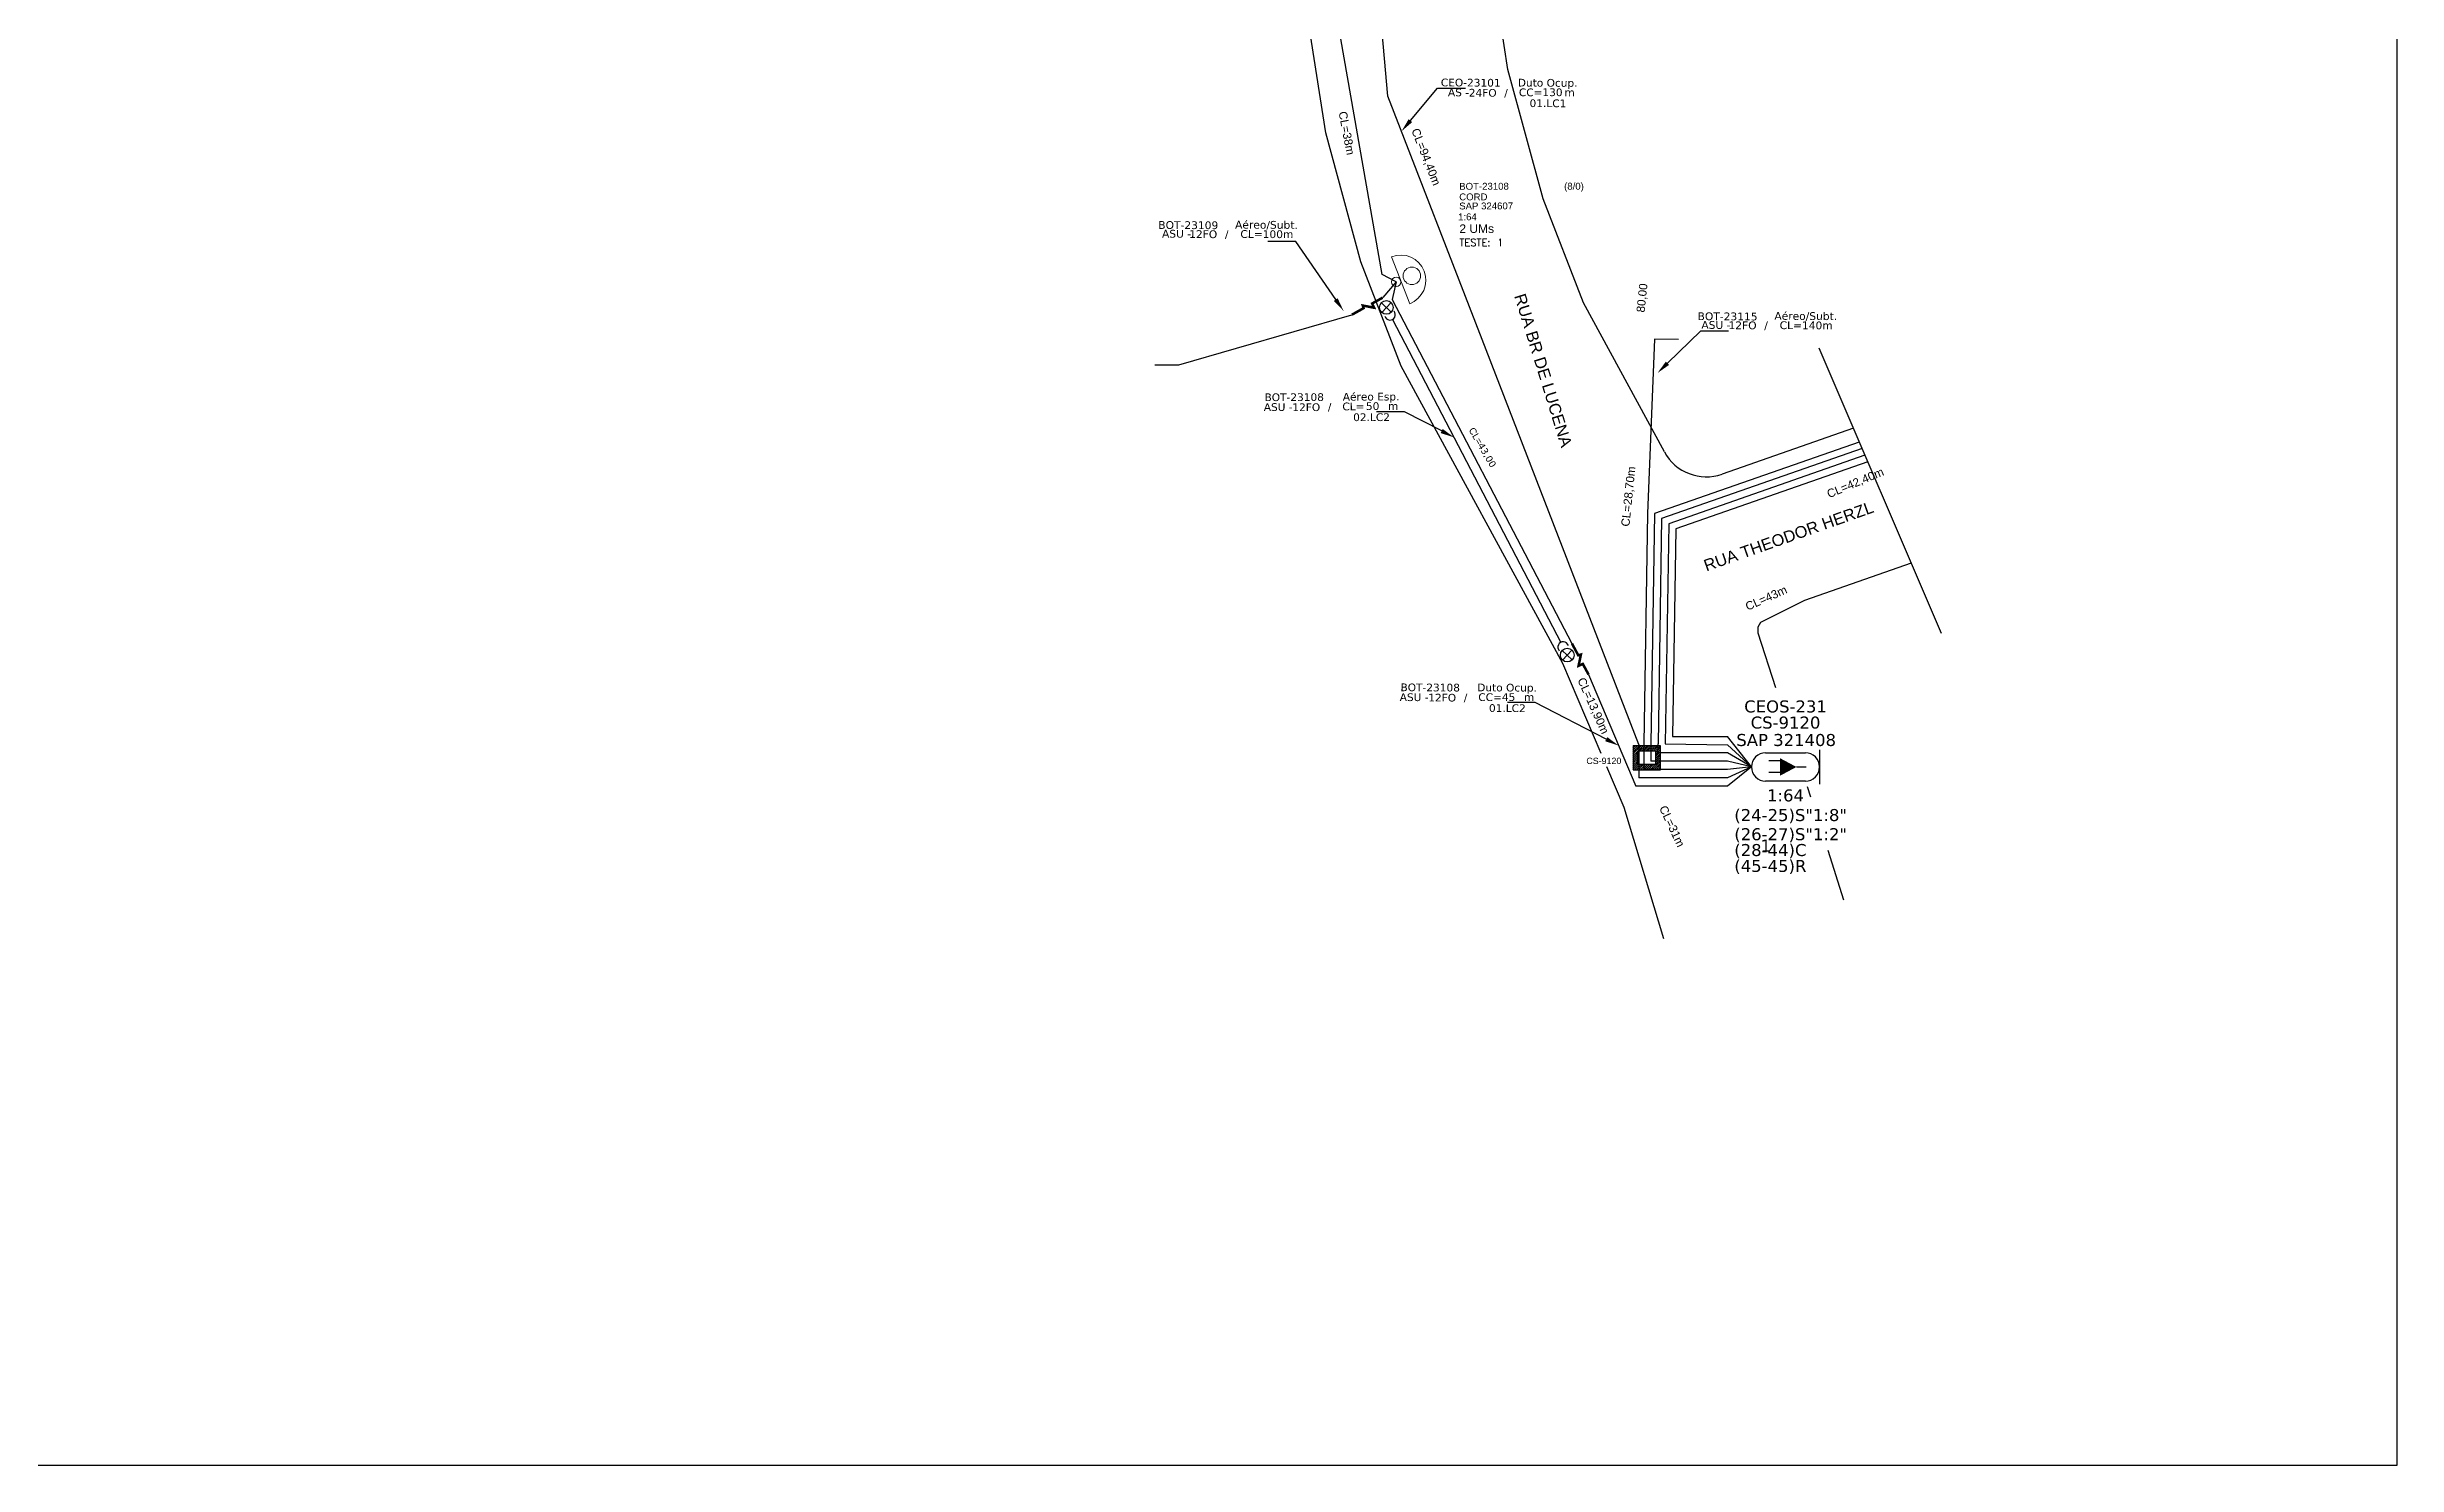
# Model space of a CAD drawing. Extents: x -89 to 1462, y 705 to 1544.
# Drawn here: x 339.3 to 749.2, y 705 to 952.3 of the extents above; entities that cross this region are included whole.
import ezdxf
from ezdxf import colors
from ezdxf.entities.mleader import LeaderData, LeaderLine
from ezdxf.enums import TextEntityAlignment as Align
from ezdxf.math import Vec2, Vec3

# ---------------------------------------------------------------- set-up
doc = ezdxf.new("R2010")
doc.units = 0
for name, color, linetype in [('0 @ 1', 7, 'Continuous'), ('10.1-Caixas Subterrâneas', 5, 'Continuous'), ('20.4-CEOS', 1, 'Continuous'), ('CAP a instalar', 1, 'Continuous'), ('E.T.', 7, 'Continuous'), ('label_cabos', 7, 'Continuous'), ('Legenda', 1, 'Continuous'), ('locais', 7, 'Continuous'), ('NOMELOG', 253, 'Continuous'), ('QUADRA', 7, 'Continuous'), ('Subida Lateral', 5, 'Continuous')]:
    doc.layers.add(name, color=color, linetype=linetype)
for name, color, linetype, lineweight in [("20.0-LEGENDA DOS CDO'S", 1, 'Continuous', 0), ('20.2-CDO_POSTE', 1, 'Continuous', 5), ('20.6-CORDOALHA_SUPORTE', 7, 'Continuous', 25), ('Segmento Logradouro Texto', 7, 'Continuous', 0)]:
    doc.layers.add(name, color=color, linetype=linetype, lineweight=lineweight)
doc.layers.add('EXTRA', color=50, linetype='Continuous', plot=False)
doc.styles.add('ARIAL', font='arial.ttf')
doc.styles.add('DIGICADE', font='')
doc.styles.add('FTTH', font='arial.ttf')
doc.styles.add('ROMANS', font='romans')
doc.styles.add('siredit', font='verdana.ttf')
doc.styles.get("Standard").update_dxf_attribs({"font": 'arial.ttf'})
doc.styles.get('DIGICADE').set_extended_font_data('Arial')

# ---------------------------------------------------------------- blocks, each defined once
blk = doc.blocks.new('*X72')
at = {"color": 0, "linetype": 'Continuous'}
for p, q in [((-1.25, 0.34099), (-0.49099, 1.1)), ((-1.25, 0.517767), (-0.667767, 1.1)), ((-1.25, 0.694544), (-0.844544, 1.1)), ((-1.25, 0.87132), (-1.02132, 1.1)), ((-1.25, 1.048097), (-1.198097, 1.1)), ((-1.25, 0.164214), (-0.8035, 0.610714)), ((-1.25, -0.012563), (-0.8035, 0.433937)), ((-1.25, -0.18934), (-0.8035, 0.25716)), ((-1.25, -0.366117), (-0.8035, 0.080383)), ((-0.789214, 0.625), (-0.314214, 1.1)), ((-0.612437, 0.625), (-0.137437, 1.1)), ((-0.43566, 0.625), (0.03934, 1.1)), ((-0.258883, 0.625), (0.216117, 1.1)), ((-0.082107, 0.625), (0.392893, 1.1)), ((0.09467, 0.625), (0.56967, 1.1)), ((0.271447, 0.625), (0.746447, 1.1)), ((0.448223, 0.625), (0.923223, 1.1)), ((0.625, 0.625), (1.1, 1.1)), ((0.801777, 0.625), (1.25, 1.073223)), ((0.8035, 0.449947), (1.25, 0.896447)), ((0.8035, 0.27317), (1.25, 0.71967)), ((0.8035, 0.096393), (1.25, 0.542893)), ((0.8035, -0.080383), (1.25, 0.366117)), ((0.8035, -0.25716), (1.25, 0.18934)), ((0.8035, -0.433937), (1.25, 0.012563)), ((-1.25, -0.542893), (-0.8035, -0.096393)), ((-1.25, -0.71967), (-0.8035, -0.27317)), ((-1.25, -0.896447), (-0.8035, -0.449947)), ((-1.25, -1.073223), (-0.801777, -0.625)), ((-1.1, -1.1), (-0.625, -0.625)), ((-0.923223, -1.1), (-0.448223, -0.625)), ((-0.746447, -1.1), (-0.271447, -0.625)), ((-0.56967, -1.1), (-0.09467, -0.625)), ((-0.392893, -1.1), (0.082107, -0.625)), ((-0.216117, -1.1), (0.258883, -0.625)), ((-0.03934, -1.1), (0.43566, -0.625)), ((0.137437, -1.1), (0.612437, -0.625)), ((0.314214, -1.1), (0.789214, -0.625)), ((0.49099, -1.1), (1.25, -0.34099)), ((0.667767, -1.1), (1.25, -0.517767)), ((0.8035, -0.610714), (1.25, -0.164214)), ((0.844544, -1.1), (1.25, -0.694544)), ((1.02132, -1.1), (1.25, -0.87132)), ((1.198097, -1.1), (1.25, -1.048097))]:
    blk.add_line(p, q, dxfattribs=at)
blk = doc.blocks.new('MANHOLE_MQ')
at = {"color": 0, "linetype": 'Continuous'}
for p, q in [((0.0000062, 0.0000057), (-0.0000063, 0.0000057)), ((-0.0000063, 0.0000057), (-0.0000063, -0.0000053)), ((-0.000004, 0.0000033), (0.000004, 0.0000033)), ((-0.000004, -0.0000029), (-0.000004, 0.0000033)), ((0.000004, 0.0000033), (0.000004, -0.0000029)), ((0.0000062, -0.0000053), (0.0000062, 0.0000057)), ((-0.0000063, -0.0000053), (0.0000062, -0.0000053)), ((0.000004, -0.0000029), (-0.000004, -0.0000029)), ((0.000004, -0.0000029), (0.000004, -0.0000029))]:
    blk.add_line(p, q, dxfattribs=at)
at = {"color": 0, "linetype": 'Continuous', "xscale": 5e-06, "yscale": 5e-06, "zscale": 1e-05}
blk.add_blockref('*X72', (0, 0.0000002), dxfattribs=at)
blk = doc.blocks.new('*U101')
at = {"color": 0}
blk.add_line((2.14, -0.58), (-2.1, -0.68), dxfattribs=at)
for centre, radius in [((0, 0.38), 0.733), ((0.03, -1.03), 0.393)]:
    blk.add_circle(centre, radius, dxfattribs=at)
blk.add_arc((0.02, -0.63), 2.12, 1.3782, 181.3782, dxfattribs=at)
blk = doc.blocks.new('Inst CDOE-8 CAIXA DIST OPT CDOE 48F_8D C_SPL OPTAP')
at = {"layer": "20.0-LEGENDA DOS CDO'S", "color": 0, "style": 'ARIAL'}
for tag, p, height in [('FID', (0.12, 5.25), 0.8), ('SAP', (0.12, 2.96), 0.8), ('CORDOALHA', (0.12, 4.02), 0.8), ('1:XX', (-0.01, 1.7), 0.8), ('UMS', (0.14, 0.22), 1)]:
    blk.add_attdef(tag, p, '', height=height, rotation=0.118, dxfattribs=at)
at = {"layer": "20.0-LEGENDA DOS CDO'S", "color": 0}
for tag, p, style, flags in [('ID_ATIVIDADE', (0.12, 6.47), 'ARIAL', 3), ('FATOR', (7.92, 6.47), 'ARIAL', 1), ('QTDE', (0.23, -0.97), 'DIGICADE', 3)]:
    blk.add_attdef(tag, p, '', height=0.8, rotation=0.118, dxfattribs=dict(at, style=style, flags=flags))
at = {"layer": "20.0-LEGENDA DOS CDO'S", "color": 0, "style": 'ARIAL'}
blk.add_attdef('FIBRAS_UTILIZADAS', text='', height=0.8, rotation=0.118, dxfattribs=at).set_placement((13.48, 5.26), align=Align.CENTER)
blk = doc.blocks.new('Teste  FTTH')
at = {"color": 0, "lineweight": 0, "style": 'ROMANS'}
for tag, p in [('TESTE', (-2.3, -0.29)), ('QTDE', (0.21, -0.29))]:
    blk.add_attdef(tag, p, '', height=0.48, dxfattribs=at)
for tag, p, flags in [('FID', (-2.23, -1.25), 1), ('FATOR', (-2.23, -2.03), 3), ('ID_ATIVIDADE', (-2.23, -2.72), 3)]:
    blk.add_attdef(tag, p, '', height=0.48, dxfattribs=dict(at, flags=flags))
blk = doc.blocks.new('*U103')
at = {"layer": '20.4-CEOS', "color": 7, "style": 'siredit'}
for tag, p in [('FIBRAS_SPLITTER', (0, 0)), ('FIBRAS_TOP_C', (0, -4.13)), ('RESERVA_FINAIS', (0, -5.46))]:
    blk.add_attdef(tag, p, '', height=1.01, dxfattribs=at)
for tag, p, flags in [('ID_ATIVIDADE', (0, -6.77), 3), ('FATOR', (0, -8.09), 1), ('QTDE', (0, -9.4), 1), ('FID', (0, -10.71), 1)]:
    blk.add_attdef(tag, p, '', height=1.01, dxfattribs=dict(at, flags=flags))
blk = doc.blocks.new('*U104')
at = {"layer": '20.4-CEOS', "color": 7, "style": 'siredit'}
blk.add_attdef('FIBRAS_SPLITTER', (0, 0), '', height=1.01, dxfattribs=at)
for tag, p, flags in [('ID_ATIVIDADE', (0, -1.48), 3), ('FATOR', (0, -2.79), 3), ('QTDE', (0, -4.11), 1), ('FID', (0, -5.42), 1)]:
    blk.add_attdef(tag, p, '', height=1.01, dxfattribs=dict(at, flags=flags))
blk = doc.blocks.new('Inst CORD BENZINAL 4.55MM 3F (sem recursos)')
at = {"layer": '20.6-CORDOALHA_SUPORTE', "color": 0, "lineweight": 0, "style": 'ROMANS'}
for tag, p, flags in [('FATOR', (-5.2, -4.44), 3), ('ID_ATIVIDADE', (-5.2, -6.67), 3), ('FID', (-5.2, -8.9), 1)]:
    blk.add_attdef(tag, p, '', height=1, dxfattribs=dict(at, flags=flags))
blk.add_attdef('LANCE', text='', height=1, dxfattribs=at).set_placement((-0.54, -2.21), align=Align.RIGHT)
at = {"layer": '20.6-CORDOALHA_SUPORTE', "color": 0, "style": 'siredit'}
blk.add_attdef('QTDE', (-0.54, -2.21), '', height=1, rotation=359.69, dxfattribs=at)
blk = doc.blocks.new('LEGENDA DOS CABOS')
at = {"layer": 'EXTRA', "color": 0, "style": 'siredit'}
for tag, p in [('ID', (4.6, 0.97)), ('XX', (9.03, 0.97))]:
    blk.add_attdef(tag, text='', height=0.48, rotation=359.69, dxfattribs=at).set_placement(p, align=Align.MIDDLE_CENTER)
at = {"layer": 'Legenda', "color": 0, "style": 'siredit'}
for tag, p in [('TIPO_CABO', (1.31, 0)), ('CABO', (4.69, -0.05)), ('/', (6.81, -0.05)), ('METROS', (10.03, -0.05))]:
    blk.add_attdef(tag, text='', height=0.8, rotation=359.69, dxfattribs=at).set_placement(p, align=Align.MIDDLE_CENTER)
blk = doc.blocks.new('Inst CB DT OCUP CFOA-SM-AS-80-TS-24')
at = {"layer": 'label_cabos', "color": 0, "style": 'siredit'}
for tag, flags, p in [('ID_ATIVIDADE', 3, (1.31, 2.67)), ('FATOR', 1, (11.56, 2.55))]:
    blk.add_attdef(tag, text='', height=1, rotation=359.69, dxfattribs=dict(at, flags=flags)).set_placement(p, align=Align.MIDDLE_CENTER)
for tag, p in [('TIPO_CABO', (1.76, 0)), ('DESTINO_CABO', (3.13, 1.26)), ('CABO', (4.69, -0.05)), ('/', (7.71, -0.05)), ('LANCE', (10.91, 0)), ('TIPO_CABO', (13.11, 1.24)), ('UND', (15.96, 0)), ('FID', (13.15, -1.41))]:
    blk.add_attdef(tag, text='', height=1, rotation=359.69, dxfattribs=at).set_placement(p, align=Align.MIDDLE_CENTER)
blk.add_attdef('QTDE', (12.43, -0.47), '', height=1, rotation=359.69, dxfattribs=at)
blk = doc.blocks.new('Inst CB DT OCUP CFOA-SM-ASU-120-S-12')
at = {"layer": 'label_cabos', "color": 0, "style": 'siredit'}
for tag, flags, p in [('ID_ATIVIDADE', 3, (1.31, 2.67)), ('FATOR', 1, (11.56, 2.55))]:
    blk.add_attdef(tag, text='', height=1, rotation=359.69, dxfattribs=dict(at, flags=flags)).set_placement(p, align=Align.MIDDLE_CENTER)
for tag, p in [('TIPO_CABO', (1.26, 0)), ('DESTINO_CABO', (3.13, 1.26)), ('CABO', (4.69, -0.05)), ('/', (7.71, -0.05)), ('LANCE', (10.91, 0)), ('TIPO_CABO', (13.11, 1.24)), ('UND', (15.96, 0)), ('FID', (13.15, -1.41))]:
    blk.add_attdef(tag, text='', height=1, rotation=359.69, dxfattribs=at).set_placement(p, align=Align.MIDDLE_CENTER)
blk.add_attdef('QTDE', (12.43, -0.47), '', height=1, rotation=359.69, dxfattribs=at)
blk = doc.blocks.new('Inst CB ESP CFOA-SM-ASU-120-S-12')
at = {"layer": 'label_cabos', "color": 0, "style": 'siredit'}
for tag, flags, p in [('ID_ATIVIDADE', 3, (1.31, 2.67)), ('FATOR', 1, (11.56, 2.55))]:
    blk.add_attdef(tag, text='', height=1, rotation=359.69, dxfattribs=dict(at, flags=flags)).set_placement(p, align=Align.MIDDLE_CENTER)
for tag, p in [('TIPO_CABO', (1.26, 0)), ('DESTINO_CABO', (3.13, 1.26)), ('CABO', (4.69, -0.05)), ('/', (7.71, -0.05)), ('LANCE', (10.81, 0)), ('TIPO_CABO', (13.11, 1.24)), ('UND', (15.96, 0)), ('FID', (13.15, -1.41))]:
    blk.add_attdef(tag, text='', height=1, rotation=359.69, dxfattribs=at).set_placement(p, align=Align.MIDDLE_CENTER)
blk.add_attdef('QTDE', (12.43, -0.47), '', height=1, rotation=359.69, dxfattribs=at)

msp = doc.modelspace()

# ---------------------------------------------------------------- linework, layer by layer
at = {"color": 4}
for p, q in [((654.43, 885.8), (631.51, 877.8)), ((664.53, 862.26), (645.87, 855.75)), ((645.87, 855.75), (638.23, 851.94)), ((638.23, 851.94), (637.73, 851.11)), ((637.73, 851.11), (637.76, 850.13))]:
    msp.add_line(p, q, dxfattribs=at)
msp.add_lwpolyline([(-89.32, 705.02), (749.25, 705.02), (749.25, 1299.02), (-89.32, 1299.02), (-89.32, 705.02)])
at = {"layer": '20.4-CEOS', "color": 7}
for p, q in [((639.12, 829.21), (646.05, 829.21)), ((646.05, 824.27), (639.12, 824.27))]:
    msp.add_line(p, q, dxfattribs=at)
msp.add_lwpolyline([(644.5, 826.74, 0, 3.05, 0), (641.64, 826.74, 3.05, 3.05, 0)], format="xyseb", dxfattribs=at)
for points in [[(648.52, 829.72), (648.52, 823.76)], [(641.77, 827.82), (639.66, 827.82)], [(641.77, 825.76), (639.66, 825.76)], [(644.5, 826.74), (646.17, 826.74)]]:
    msp.add_lwpolyline(points, dxfattribs=at)
for centre, start, end in [((639.12, 826.74), 90, 270), ((646.05, 826.74), 270, 90)]:
    msp.add_arc(centre, 2.47, start, end, dxfattribs=at)
at = {"layer": '20.6-CORDOALHA_SUPORTE'}
for points in [[(572.69, 905.34, 1.231752), (574.3, 906.22)], [(604.71, 847.93, 1.231752), (603.12, 847)]]:
    msp.add_lwpolyline(points, format="xyb", dxfattribs=at)
msp.add_lwpolyline([(574.04, 904.79), (603.4, 848.47)], dxfattribs=at)
at = {"layer": 'CAP a instalar', "color": 7, "ltscale": 5}
for points in [[(617.03, 830.68), (589.67, 901.27), (573.23, 943.71), (569.39, 987.15)], [(572.25, 912.59), (560.7, 978.27)], [(574.69, 911.32), (572.25, 912.59)], [(574.69, 911.32), (572.32, 908.58)], [(574.69, 911.32), (574, 908.26)], [(574, 908.26), (605.33, 848.27)], [(536.74, 896.88), (566.95, 905.6)], [(619.74, 901.31), (618.49, 870.95)], [(623.91, 901.3), (619.74, 901.31)], [(532.57, 896.88), (536.74, 896.88)], [(655.46, 883.4), (619.74, 870.93)], [(655.95, 882.25), (620.97, 870.04)], [(656.44, 881.1), (622.21, 869.14)], [(656.94, 879.95), (623.44, 868.25)], [(618.49, 870.95), (617.86, 830.81)], [(619.74, 870.93), (619.11, 830.79)], [(620.97, 870.04), (620.36, 830.77)], [(622.21, 869.14), (621.61, 830.75)], [(623.44, 868.25), (622.88, 832.06)], [(608.23, 842.86), (616.46, 823.42)], [(617.03, 830.68), (617.03, 824.86)], [(617.86, 830.81), (617.86, 826.3)], [(619.11, 830.79), (619.11, 827.74)], [(620.34, 829.18), (620.36, 830.77)], [(632.45, 829.18), (620.34, 829.18)], [(621.61, 830.75), (632.45, 830.62)], [(622.88, 832.06), (632.45, 832.06)], [(636.65, 826.74), (632.45, 832.06)], [(636.65, 826.74), (632.45, 830.62)], [(636.65, 826.74), (632.45, 829.18)], [(632.45, 824.86), (617.03, 824.86)], [(632.45, 826.3), (617.86, 826.3)], [(632.45, 827.74), (619.11, 827.74)], [(636.65, 826.74), (632.45, 827.74)], [(636.65, 826.74), (632.45, 826.3)], [(636.65, 826.74), (632.45, 824.86)], [(636.65, 826.74), (632.45, 823.42)], [(632.45, 823.42), (616.46, 823.42)]]:
    msp.add_lwpolyline(points, dxfattribs=at)
at = {"layer": 'E.T.'}
msp.add_lwpolyline([(669.79, 850), (648.43, 899.77)], dxfattribs=at)
at = {"layer": 'locais', "color": 1}
for p, q in [((572.09, 907.68), (573.83, 906.05)), ((573.78, 907.73), (572.15, 905.99)), ((603.64, 847.06), (605.38, 845.43)), ((605.33, 847.11), (603.7, 845.37))]:
    msp.add_line(p, q, dxfattribs=at)
for centre in [(572.96, 906.86), (604.51, 846.24)]:
    msp.add_circle(centre, 1.19, dxfattribs=at)
at = {"layer": 'NOMELOG', "color": 4}
msp.add_arc((628.77, 885.66), 8.33, 208.5163, 289.2506, dxfattribs=at)
at = {"layer": 'QUADRA', "color": 4}
for p, q in [((594.17, 948.33), (590.61, 971.3)), ((562.39, 937.33), (558.82, 960.29)), ((600.32, 925.83), (594.17, 948.33)), ((568.53, 914.83), (562.39, 937.33)), ((607.34, 907.66), (600.32, 925.83)), ((575.55, 896.65), (568.53, 914.83)), ((621.45, 881.68), (607.34, 907.66)), ((603.73, 844.79), (575.55, 896.65)), ((610.44, 829.06), (603.73, 844.79)), ((614.43, 819.68), (611.42, 826.74)), ((621.35, 796.75), (614.43, 819.68))]:
    msp.add_line(p, q, dxfattribs=at)
for points in [[(664.53, 862.26), (645.87, 855.75), (638.23, 851.94), (637.73, 851.11), (637.76, 850.13), (640.83, 840.57)], [(646.38, 823.31), (646.96, 821.51)], [(649.95, 812.21), (652.72, 803.57)]]:
    msp.add_lwpolyline(points, dxfattribs=at)
at = {"layer": 'Subida Lateral', "color": 5, "const_width": 0.442}
for points in [[(572.32, 908.58), (570.48, 907.55), (570.82, 906.82), (568.85, 907.2), (568.99, 906.74), (566.95, 905.6)], [(608.23, 842.86), (607.23, 844.71), (606.49, 844.38), (606.9, 846.34), (606.44, 846.21), (605.33, 848.27)]]:
    msp.add_lwpolyline(points, dxfattribs=at)

# ---------------------------------------------------------------- block references
at = {"layer": '10.1-Caixas Subterrâneas', "color": 30, "xscale": 380332.8611505714, "yscale": 380332.8611505714, "zscale": 380332.8611505714, "rotation": 180.0000000000622}
msp.add_blockref('MANHOLE_MQ', (618.36, 828.43), dxfattribs=at)
at = {"layer": "20.0-LEGENDA DOS CDO'S", "color": 7, "lineweight": 0, "xscale": 1.498649755499567, "yscale": 1.498649755499567, "zscale": 1.498649755499567}
msp.add_blockref('Inst CDOE-8 CAIXA DIST OPT CDOE 48F_8D C_SPL OPTAP', (585.49, 919.52), dxfattribs=at).add_auto_attribs({'FID': 'BOT-23108', 'CORDOALHA': 'CORD', 'SAP': 'SAP 324607', '1:XX': '1:64', 'UMS': '2 UMs', 'FIBRAS_UTILIZADAS': '(8/0)'})
at = {"layer": "20.0-LEGENDA DOS CDO'S", "color": 7, "lineweight": 0, "xscale": 2.623386397001993, "yscale": 2.623386397001992, "zscale": 2.623386397001992, "rotation": 3.12679767405859e-05}
msp.add_blockref('Teste  FTTH', (591.75, 918.32), dxfattribs=at).add_auto_attribs({'TESTE': 'TESTE:', 'QTDE': '1'})
at = {"layer": '20.2-CDO_POSTE', "color": 7, "xscale": -2.072470324889145, "yscale": 2.072470324889144, "zscale": 2.072470324889145, "rotation": 292.4608751028212}
msp.add_blockref('*U101', (576.68, 912.08), dxfattribs=at)
at = {"layer": '20.4-CEOS', "color": 7, "lineweight": 0}
ref = msp.add_blockref('*U103', (633.65, 817.31), dxfattribs=dict(at, xscale=2.072470324889145, yscale=2.072470324889145, zscale=2.072470324889145))
ref.add_attrib('FIBRAS_SPLITTER', '(24-25)S"1:8"', (633.65, 817.31), dxfattribs={"color": 7, "height": 2.0925, "style": 'siredit'})
ref.add_attrib('FIBRAS_TOP_C', '(28-44)C', (633.65, 811.21), dxfattribs={"color": 7, "height": 2.093, "style": 'siredit'})
ref.add_attrib('RESERVA_FINAIS', '(45-45)R', (633.65, 808.44), dxfattribs={"color": 7, "height": 2.093, "style": 'siredit'})
at = {"layer": '20.4-CEOS', "color": 7, "lineweight": 0, "xscale": 2.072470324889145, "yscale": 2.072470324889145, "zscale": 2.072470324889145}
msp.add_blockref('*U104', (633.65, 813.97), dxfattribs=at).add_auto_attribs({'FIBRAS_SPLITTER': '(26-27)S"1:2"'})
at = {"layer": '20.6-CORDOALHA_SUPORTE', "color": 0, "lineweight": 0}
ref = msp.add_blockref('Inst CORD BENZINAL 4.55MM 3F (sem recursos)', (589.53, 886.72), dxfattribs=dict(at, xscale=1.18735602780851, yscale=1.187356027808511, zscale=1.187356027808511, rotation=300.6120120220085))
ref.add_attrib('QTDE', '43,00', (588.84, 882.84), dxfattribs={"color": 0, "height": 1.187, "rotation": 300.302, "style": 'siredit'})
ref.add_attrib('LANCE', 'CL=', dxfattribs={"color": 0, "lineweight": 0, "height": 1.187, "rotation": 300.612, "style": 'ARIAL'}).set_placement((588.84, 882.84), align=Align.RIGHT)
at = {"layer": 'label_cabos', "color": 0, "lineweight": 0}
ref = msp.add_blockref('Inst CB DT OCUP CFOA-SM-AS-80-TS-24', (583.47, 944.37), dxfattribs=dict(at, xscale=1.344317315532112, yscale=1.344317315532112, zscale=1.344317315532112))
ref.add_attrib('DESTINO_CABO', 'CEO-23101', dxfattribs={"color": 0, "height": 1.344, "rotation": 359.69, "style": 'siredit'}).set_placement((587.68, 946.07), align=Align.MIDDLE_CENTER)
ref.add_attrib('CABO', '24FO', dxfattribs={"color": 0, "height": 1.344, "rotation": 359.69, "style": 'siredit'}).set_placement((589.77, 944.3), align=Align.MIDDLE_CENTER)
ref.add_attrib('TIPO_CABO', 'Duto Ocup.', dxfattribs={"color": 0, "height": 1.344, "rotation": 359.69, "style": 'siredit'}).set_placement((601.1, 946.04), align=Align.MIDDLE_CENTER)
ref.add_attrib('/', '/', dxfattribs={"color": 0, "height": 1.34, "rotation": 359.69, "style": 'siredit'}).set_placement((593.84, 944.3), align=Align.MIDDLE_CENTER)
ref.add_attrib('TIPO_CABO', 'AS - ', dxfattribs={"color": 0, "height": 1.344, "rotation": 359.69, "style": 'siredit'}).set_placement((585.84, 944.36), align=Align.MIDDLE_CENTER)
ref.add_attrib('FID', '01.LC1', dxfattribs={"color": 0, "height": 1.344, "rotation": 359.69, "style": 'siredit'}).set_placement((601.15, 942.47), align=Align.MIDDLE_CENTER)
ref.add_attrib('LANCE', 'CC=', dxfattribs={"color": 0, "height": 1.344, "rotation": 359.69, "style": 'siredit'}).set_placement((598.14, 944.37), align=Align.MIDDLE_CENTER)
ref.add_attrib('QTDE', '130', (600.18, 943.73), dxfattribs={"color": 0, "height": 1.344, "rotation": 359.69, "style": 'siredit'})
ref.add_attrib('UND', 'm', dxfattribs={"color": 0, "height": 1.34, "rotation": 359.69, "style": 'siredit'}).set_placement((604.93, 944.37), align=Align.MIDDLE_CENTER)
ref = msp.add_blockref('LEGENDA DOS CABOS', (532.66, 919.01), dxfattribs=dict(at, xscale=1.35498961009677, yscale=1.35498961009677, zscale=1.35498961009677))
ref.add_attrib('ID', 'BOT-23109', dxfattribs={"color": 0, "height": 1.355, "rotation": 359.69, "style": 'siredit'}).set_placement((538.41, 921.22), align=Align.MIDDLE_CENTER)
ref.add_attrib('CABO', '12FO', dxfattribs={"color": 0, "height": 1.355, "rotation": 359.69, "style": 'siredit'}).set_placement((541.01, 919.65), align=Align.MIDDLE_CENTER)
ref.add_attrib('METROS', 'CL=100m', dxfattribs={"color": 0, "height": 1.355, "rotation": 359.69, "style": 'siredit'}).set_placement((552.12, 919.65), align=Align.MIDDLE_CENTER)
ref.add_attrib('XX', 'Aéreo/Subt.', dxfattribs={"color": 0, "height": 1.355, "rotation": 359.69, "style": 'siredit'}).set_placement((552.05, 921.28), align=Align.MIDDLE_CENTER)
ref.add_attrib('/', '/', dxfattribs={"color": 0, "height": 1.35, "rotation": 359.69, "style": 'siredit'}).set_placement((545.12, 919.65), align=Align.MIDDLE_CENTER)
ref.add_attrib('TIPO_CABO', 'ASU -', dxfattribs={"color": 0, "height": 1.355, "rotation": 359.69, "style": 'siredit'}).set_placement((536.37, 919.72), align=Align.MIDDLE_CENTER)
ref = msp.add_blockref('LEGENDA DOS CABOS', (626.73, 903.11), dxfattribs=dict(at, xscale=1.35498961009677, yscale=1.35498961009677, zscale=1.35498961009677))
ref.add_attrib('ID', 'BOT-23115', dxfattribs={"color": 0, "height": 1.355, "rotation": 359.69, "style": 'siredit'}).set_placement((632.48, 905.31), align=Align.MIDDLE_CENTER)
ref.add_attrib('CABO', '12FO', dxfattribs={"color": 0, "height": 1.355, "rotation": 359.69, "style": 'siredit'}).set_placement((635.09, 903.75), align=Align.MIDDLE_CENTER)
ref.add_attrib('METROS', 'CL=140m', dxfattribs={"color": 0, "height": 1.355, "rotation": 359.69, "style": 'siredit'}).set_placement((646.19, 903.75), align=Align.MIDDLE_CENTER)
ref.add_attrib('XX', 'Aéreo/Subt.', dxfattribs={"color": 0, "height": 1.355, "rotation": 359.69, "style": 'siredit'}).set_placement((646.12, 905.37), align=Align.MIDDLE_CENTER)
ref.add_attrib('/', '/', dxfattribs={"color": 0, "height": 1.35, "rotation": 359.69, "style": 'siredit'}).set_placement((639.19, 903.75), align=Align.MIDDLE_CENTER)
ref.add_attrib('TIPO_CABO', 'ASU -', dxfattribs={"color": 0, "height": 1.355, "rotation": 359.69, "style": 'siredit'}).set_placement((630.45, 903.81), align=Align.MIDDLE_CENTER)
at = {"layer": 'label_cabos'}
ref = msp.add_blockref('Inst CB ESP CFOA-SM-ASU-120-S-12', (552.69, 889.49), dxfattribs=dict(at, xscale=1.344317315532111, yscale=1.344317315532112, zscale=1.344317315532112, rotation=0.4634636605450999))
ref.add_attrib('DESTINO_CABO', 'BOT-23108', dxfattribs={"color": 0, "height": 1.344, "rotation": 0.1535, "style": 'siredit'}).set_placement((556.89, 891.22), align=Align.MIDDLE_CENTER)
ref.add_attrib('TIPO_CABO', 'Aéreo Esp.', dxfattribs={"color": 0, "height": 1.344, "rotation": 0.1535, "style": 'siredit'}).set_placement((570.3, 891.31), align=Align.MIDDLE_CENTER)
ref.add_attrib('CABO', '12FO', dxfattribs={"color": 0, "height": 1.344, "rotation": 0.1535, "style": 'siredit'}).set_placement((558.99, 889.47), align=Align.MIDDLE_CENTER)
ref.add_attrib('/', '/', dxfattribs={"color": 0, "height": 1.34, "rotation": 0.1535, "style": 'siredit'}).set_placement((563.06, 889.51), align=Align.MIDDLE_CENTER)
ref.add_attrib('TIPO_CABO', 'ASU - ', dxfattribs={"color": 0, "height": 1.344, "rotation": 0.1535, "style": 'siredit'}).set_placement((554.39, 889.5), align=Align.MIDDLE_CENTER)
ref.add_attrib('FID', '02.LC2', dxfattribs={"color": 0, "height": 1.344, "rotation": 0.1535, "style": 'siredit'}).set_placement((570.38, 887.73), align=Align.MIDDLE_CENTER)
ref.add_attrib('LANCE', 'CL=', dxfattribs={"color": 0, "height": 1.344, "rotation": 0.1535, "style": 'siredit'}).set_placement((567.22, 889.61), align=Align.MIDDLE_CENTER)
ref.add_attrib('QTDE', '50', (569.4, 888.99), dxfattribs={"color": 0, "height": 1.344, "rotation": 0.1535, "style": 'siredit'})
ref.add_attrib('UND', 'm', dxfattribs={"color": 0, "height": 1.34, "rotation": 0.1535, "style": 'siredit'}).set_placement((574.15, 889.67), align=Align.MIDDLE_CENTER)
at = {"layer": 'label_cabos', "color": 0, "lineweight": 0}
ref = msp.add_blockref('Inst CB DT OCUP CFOA-SM-ASU-120-S-12', (576.4, 838.9), dxfattribs=dict(at, xscale=1.344317315532112, yscale=1.344317315532112, zscale=1.344317315532112))
ref.add_attrib('DESTINO_CABO', 'BOT-23108', dxfattribs={"color": 0, "height": 1.344, "rotation": 359.69, "style": 'siredit'}).set_placement((580.61, 840.6), align=Align.MIDDLE_CENTER)
ref.add_attrib('CABO', '12FO', dxfattribs={"color": 0, "height": 1.344, "rotation": 359.69, "style": 'siredit'}).set_placement((582.7, 838.83), align=Align.MIDDLE_CENTER)
ref.add_attrib('TIPO_CABO', 'Duto Ocup.', dxfattribs={"color": 0, "height": 1.344, "rotation": 359.69, "style": 'siredit'}).set_placement((594.02, 840.58), align=Align.MIDDLE_CENTER)
ref.add_attrib('/', '/', dxfattribs={"color": 0, "height": 1.34, "rotation": 359.69, "style": 'siredit'}).set_placement((586.77, 838.83), align=Align.MIDDLE_CENTER)
ref.add_attrib('TIPO_CABO', 'ASU - ', dxfattribs={"color": 0, "height": 1.344, "rotation": 359.69, "style": 'siredit'}).set_placement((578.1, 838.9), align=Align.MIDDLE_CENTER)
ref.add_attrib('FID', '01.LC2', dxfattribs={"color": 0, "height": 1.344, "rotation": 359.69, "style": 'siredit'}).set_placement((594.07, 837), align=Align.MIDDLE_CENTER)
ref.add_attrib('LANCE', 'CC=', dxfattribs={"color": 0, "height": 1.344, "rotation": 359.69, "style": 'siredit'}).set_placement((591.06, 838.91), align=Align.MIDDLE_CENTER)
ref.add_attrib('QTDE', '45', (593.11, 838.26), dxfattribs={"color": 0, "height": 1.344, "rotation": 359.69, "style": 'siredit'})
ref.add_attrib('UND', 'm', dxfattribs={"color": 0, "height": 1.34, "rotation": 359.69, "style": 'siredit'}).set_placement((597.86, 838.91), align=Align.MIDDLE_CENTER)

# ---------------------------------------------------------------- texts
at = {"layer": '0 @ 1', "color": 0, "linetype": 'Continuous', "char_height": 1.4493, "attachment_point": 1, "style": 'FTTH'}
for s, insert, rotation in [('\\pxt3;CL=38m', (566.04, 941.19), 280.8283), ('\\pxt3;CL=43m', (635.4, 855.29), 24.136), ('\\pxt3;CL=31m', (621.82, 820.2), 295.1308)]:
    msp.add_mtext_dynamic_manual_height_columns(s, width=13.9547, gutter_width=0.00005, heights=[1.55], dxfattribs=dict(at, insert=insert, rotation=rotation))
at = {"layer": '0 @ 1', "color": 3, "linetype": 'Continuous', "attachment_point": 1, "style": 'FTTH'}
for s, insert, char_height, rotation in [('\\pxt3;CL=94,40m', (578.64, 938.29), 1.4493, 291.5557), ('80,00', (616.56, 906.09), 1.449, 84.0555), ('\\pxt3;CL=28,70m', (613.9, 868.75), 1.4493, 84.0555), ('\\pxt3;CL=42,40m', (649.63, 874.93), 1.4493, 22.764), ('\\pxt3;CL=13,90m', (607.58, 842.52), 1.4493, 294.1162)]:
    msp.add_mtext_dynamic_manual_height_columns(s, width=13.9547, gutter_width=0.00005, heights=[1.55], dxfattribs=dict(at, insert=insert, char_height=char_height, rotation=rotation))
at = {"layer": '10.1-Caixas Subterrâneas', "color": 30, "style": 'ARIAL'}
msp.add_text('CS-9120', height=1.106, dxfattribs=at).set_placement((607.85, 827.25))
at = {"layer": '20.4-CEOS', "color": 7, "style": 'siredit'}
for s, p in [('CEOS-231', (642.59, 838.34)), ('SAP 321408', (642.7, 832.49)), ('CS-9120', (642.59, 835.53)), ('1:64', (642.59, 822.83))]:
    msp.add_text(s, height=2.093, dxfattribs=at).set_placement(p, align=Align.TOP_CENTER)
msp.add_text('1', height=2.09, dxfattribs=at).set_placement((638.23, 811.98))
at = {"layer": 'Segmento Logradouro Texto', "color": 5, "linetype": 'Continuous', "insert": (597.18, 909.49), "char_height": 2.0382, "width": 28.4228, "attachment_point": 1, "rotation": 287.2228, "style": 'DIGICADE'}
msp.add_mtext('\\fArial|b0|i0|c0|p34;\\W1.0000000000;\\T1.0000000000;\\o\\lRUA BR DE LUCENA', dxfattribs=at)
at = {"layer": 'Segmento Logradouro Texto', "linetype": 'Continuous', "insert": (628.1, 862.73), "char_height": 2.0382, "width": 31.7332, "attachment_point": 1, "rotation": 19.4707, "style": 'DIGICADE'}
msp.add_mtext('\\o\\l\\fArial|b0|i0|c0|p34;\\T1.0000000000;\\W1.0000000000;RUA THEODOR HERZL', dxfattribs=at)

# ---------------------------------------------------------------- leaders
at = {"layer": 'label_cabos', "color": 7, "lineweight": 0}
ml = msp.add_multileader_mtext('Standard', dxfattribs=at)
ml.set_content('', color=7)
ml.set_leader_properties()
ml.build(insert=Vec2(0, 0))
ml.multileader.update_dxf_attribs({"text_right_attachment_type": 6, "dogleg_length": 4.86, "arrow_head_size": 2.43})
ctx = ml.context
ctx.base_point, ctx.char_height, ctx.arrow_head_size, ctx.landing_gap_size, ctx.plane_origin = Vec3(586.5, 917.98), 2.43, 2.43, 1.21, Vec3(-7891374.01, -131083995.87)
ctx.right_attachment = 6
notes = []
notes.append((ctx, [(0, (1, 1, 0), (581.89, 945.08), (1, 0), 4.86, [(0, [(575.6, 937.58)], 0, [])])]))
ctx.mtext.insert, ctx.mtext.rotation = Vec3(587.96, 946.3), 6.283185
ml = msp.add_multileader_mtext('Standard', dxfattribs=at)
ml.set_content('', color=7)
ml.set_leader_properties()
ml.build(insert=Vec2(0, 0))
ml.multileader.update_dxf_attribs({"text_right_attachment_type": 6, "dogleg_length": 4.86, "arrow_head_size": 2.43})
ctx = ml.context
ctx.base_point, ctx.char_height, ctx.arrow_head_size, ctx.landing_gap_size, ctx.plane_origin, ctx.plane_x_axis, ctx.plane_y_axis = Vec3(555.24, 939.42), 2.43, 2.43, 1.21, Vec3(7892513.07, 131085859.34), Vec3(-1, 0), Vec3(0, -1)
ctx.right_attachment = 6
notes.append((ctx, [(0, (1, 1, 0), (557.17, 918.39), (-1, 0), 4.86, [(0, [(565.51, 906.24)], 0, [])])]))
ctx.mtext.insert, ctx.mtext.text_direction, ctx.mtext.rotation = Vec3(551.1, 917.17), Vec3(-1, 0), 3.141593
ml = msp.add_multileader_mtext('Standard', dxfattribs=at)
ml.set_content('', color=7)
ml.set_leader_properties()
ml.build(insert=Vec2(0, 0))
ml.multileader.update_dxf_attribs({"text_right_attachment_type": 6, "dogleg_length": 4.86, "arrow_head_size": 2.43})
ctx = ml.context
ctx.base_point, ctx.char_height, ctx.arrow_head_size, ctx.landing_gap_size, ctx.plane_origin = Vec3(632.41, 875.69), 2.43, 2.43, 1.21, Vec3(-7891328.1, -131084038.16)
ctx.right_attachment = 6
notes.append((ctx, [(0, (1, 1, 0), (627.8, 902.8), (1, 0), 4.86, [(0, [(620.25, 895.43)], 0, [])])]))
ctx.mtext.insert, ctx.mtext.rotation = Vec3(633.87, 904.01), 6.283185
ml = msp.add_multileader_mtext('Standard', dxfattribs=at)
ml.set_content('', color=7)
ml.set_leader_properties()
ml.build(insert=Vec2(0, 0))
ml.multileader.update_dxf_attribs({"text_right_attachment_type": 6, "dogleg_length": 4.86, "arrow_head_size": 2.43})
ctx = ml.context
ctx.base_point, ctx.char_height, ctx.arrow_head_size, ctx.landing_gap_size, ctx.plane_origin, ctx.plane_x_axis, ctx.plane_y_axis = Vec3(571.49, 915.78), 2.43, 2.43, 1.21, Vec3(7892532, 131085829.63), Vec3(-1, 0), Vec3(0, -1)
ctx.right_attachment = 6
notes.append((ctx, [(0, (1, 1, 0), (576.1, 888.68), (-1, 0), 4.86, [(0, [(584.77, 884.21)], 0, [])])]))
ctx.mtext.insert, ctx.mtext.text_direction, ctx.mtext.rotation = Vec3(570.03, 887.46), Vec3(-1, 0), 3.141593
ml = msp.add_multileader_mtext('Standard', dxfattribs=at)
ml.set_content('', color=7)
ml.set_leader_properties()
ml.build(insert=Vec2(0, 0))
ml.multileader.update_dxf_attribs({"text_right_attachment_type": 6, "dogleg_length": 4.86, "arrow_head_size": 2.43})
ctx = ml.context
ctx.base_point, ctx.char_height, ctx.arrow_head_size, ctx.landing_gap_size, ctx.plane_origin, ctx.plane_x_axis, ctx.plane_y_axis = Vec3(594.34, 865.06), 2.43, 2.43, 1.21, Vec3(7892554.84, 131085778.91), Vec3(-1, 0), Vec3(0, -1)
ctx.right_attachment = 6
notes.append((ctx, [(0, (1, 1, 0), (598.94, 837.96), (-1, 0), 4.86, [(0, [(613.48, 830.47)], 0, [])])]))
ctx.mtext.insert, ctx.mtext.text_direction, ctx.mtext.rotation = Vec3(592.87, 836.75), Vec3(-1, 0), 3.141593
for ctx, leaders in notes:
    for number, flags, end, landing, length, lines in leaders:
        leader = LeaderData()
        leader.index, (leader.has_last_leader_line, leader.has_dogleg_vector, leader.attachment_direction) = number, flags
        leader.last_leader_point, leader.dogleg_vector, leader.dogleg_length = Vec3(end), Vec3(landing), length
        for number, points, colour, breaks in lines:
            line = LeaderLine()
            line.index, line.vertices, line.color, line.breaks = number, Vec3.list(points), colors.encode_raw_color(colour), breaks
            leader.lines.append(line)
        ctx.leaders.append(leader)

doc.saveas('drawing.dxf')
